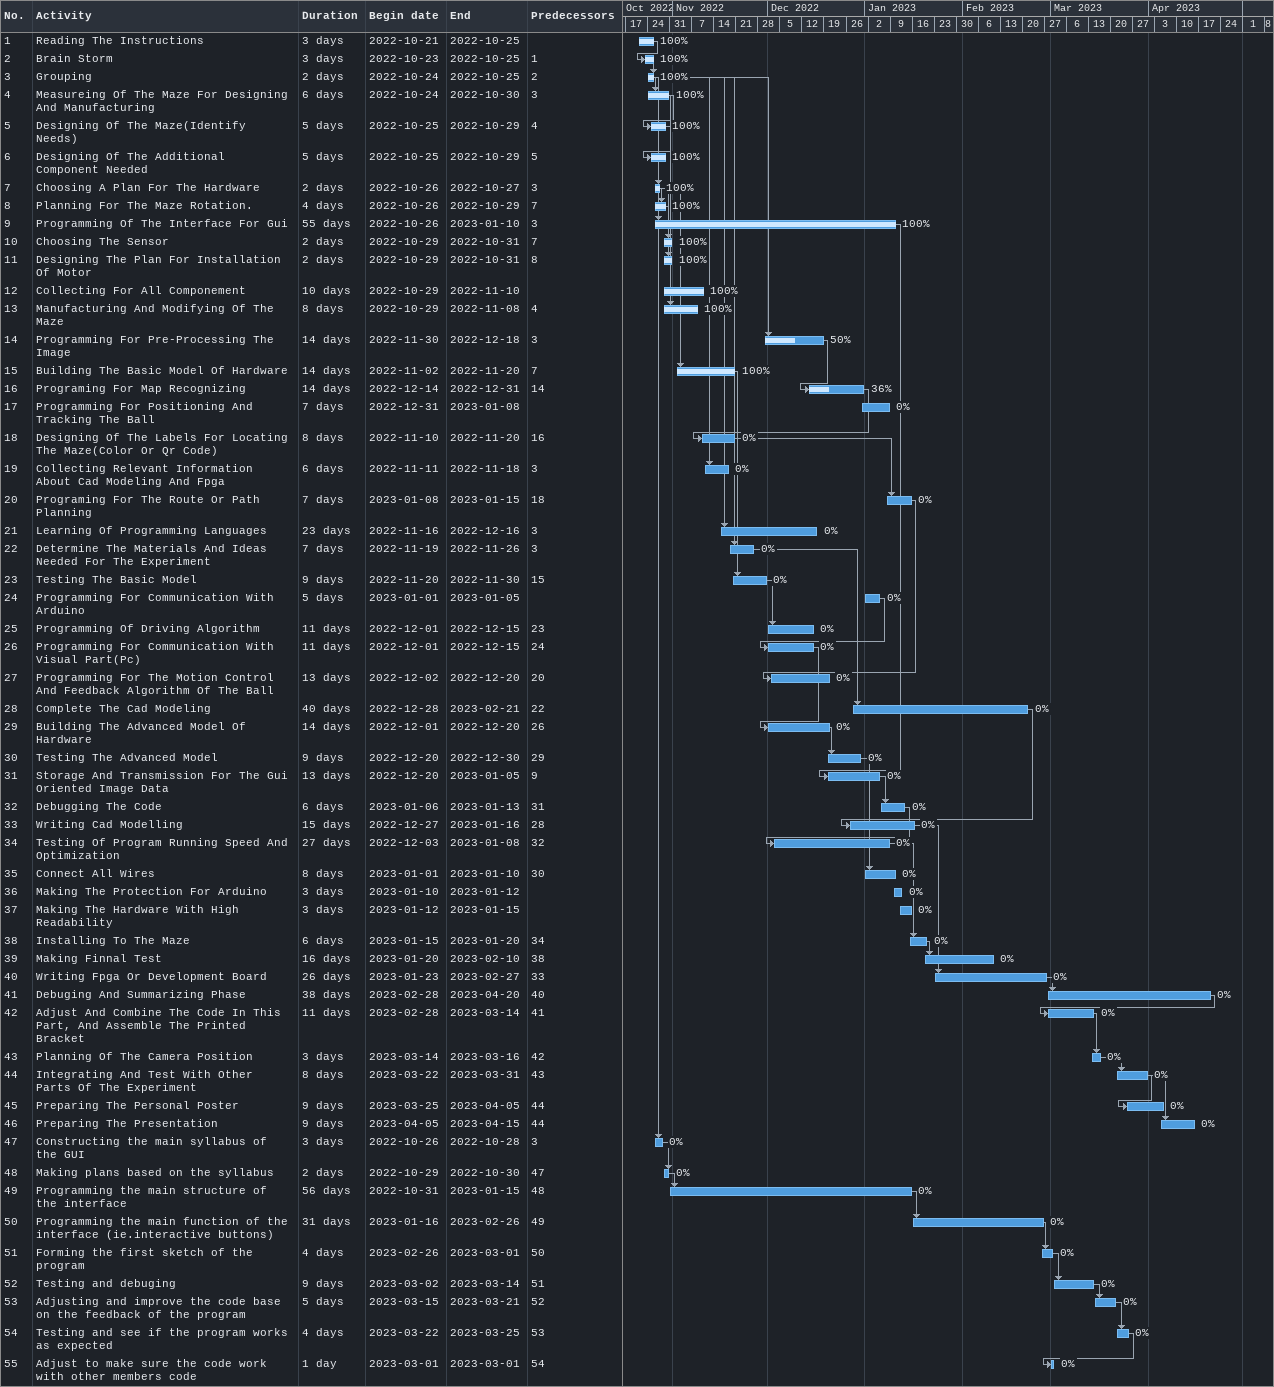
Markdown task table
| ID | Task | Duration | Start | Finish | Predecessors | % complete |
|---|---|---|---|---|---|---|
| 1 | Reading The Instructions | 3d | 2022-10-21 | 2022-10-25 |  | 100 |
| 2 | Brain Storm | 3d | 2022-10-23 | 2022-10-25 | 1 | 100 |
| 3 | Grouping | 2d | 2022-10-24 | 2022-10-25 | 2 | 100 |
| 4 | Measureing Of The Maze For Designing And Manufacturing | 6d | 2022-10-24 | 2022-10-30 | 3 | 100 |
| 5 | Designing Of The Maze(Identify Needs) | 5d | 2022-10-25 | 2022-10-29 | 4 | 100 |
| 6 | Designing Of The Additional Component Needed | 5d | 2022-10-25 | 2022-10-29 | 5 | 100 |
| 7 | Choosing A Plan For The Hardware | 2d | 2022-10-26 | 2022-10-27 | 3 | 100 |
| 8 | Planning For The Maze Rotation. | 4d | 2022-10-26 | 2022-10-29 | 7 | 100 |
| 9 | Programming Of The Interface For Gui | 55d | 2022-10-26 | 2023-01-10 | 3 | 100 |
| 10 | Choosing The Sensor | 2d | 2022-10-29 | 2022-10-31 | 7 | 100 |
| 11 | Designing The Plan For Installation Of Motor | 2d | 2022-10-29 | 2022-10-31 | 8 | 100 |
| 12 | Collecting For All Componement | 10d | 2022-10-29 | 2022-11-10 |  | 100 |
| 13 | Manufacturing And Modifying Of The Maze | 8d | 2022-10-29 | 2022-11-08 | 4 | 100 |
| 14 | Programming For Pre-Processing The Image | 14d | 2022-11-30 | 2022-12-18 | 3 | 50 |
| 15 | Building The Basic Model Of Hardware | 14d | 2022-11-02 | 2022-11-20 | 7 | 100 |
| 16 | Programing For Map Recognizing | 14d | 2022-12-14 | 2022-12-31 | 14 | 36 |
| 17 | Programming For Positioning And Tracking The Ball | 7d | 2022-12-31 | 2023-01-08 |  | 0 |
| 18 | Designing Of The Labels For Locating The Maze(Color Or Qr Code) | 8d | 2022-11-10 | 2022-11-20 | 16 | 0 |
| 19 | Collecting Relevant Information About Cad Modeling And Fpga | 6d | 2022-11-11 | 2022-11-18 | 3 | 0 |
| 20 | Programing For The Route Or Path Planning | 7d | 2023-01-08 | 2023-01-15 | 18 | 0 |
| 21 | Learning Of Programming Languages | 23d | 2022-11-16 | 2022-12-16 | 3 | 0 |
| 22 | Determine The Materials And Ideas Needed For The Experiment | 7d | 2022-11-19 | 2022-11-26 | 3 | 0 |
| 23 | Testing The Basic Model | 9d | 2022-11-20 | 2022-11-30 | 15 | 0 |
| 24 | Programming For Communication With Arduino | 5d | 2023-01-01 | 2023-01-05 |  | 0 |
| 25 | Programming Of Driving Algorithm | 11d | 2022-12-01 | 2022-12-15 | 23 | 0 |
| 26 | Programming For Communication With Visual Part(Pc) | 11d | 2022-12-01 | 2022-12-15 | 24 | 0 |
| 27 | Programming For The Motion Control And Feedback Algorithm Of The Ball | 13d | 2022-12-02 | 2022-12-20 | 20 | 0 |
| 28 | Complete The Cad Modeling | 40d | 2022-12-28 | 2023-02-21 | 22 | 0 |
| 29 | Building The Advanced Model Of Hardware | 14d | 2022-12-01 | 2022-12-20 | 26 | 0 |
| 30 | Testing The Advanced Model | 9d | 2022-12-20 | 2022-12-30 | 29 | 0 |
| 31 | Storage And Transmission For The Gui Oriented Image Data | 13d | 2022-12-20 | 2023-01-05 | 9 | 0 |
| 32 | Debugging The Code | 6d | 2023-01-06 | 2023-01-13 | 31 | 0 |
| 33 | Writing Cad Modelling | 15d | 2022-12-27 | 2023-01-16 | 28 | 0 |
| 34 | Testing Of Program Running Speed And Optimization | 27d | 2022-12-03 | 2023-01-08 | 32 | 0 |
| 35 | Connect All Wires | 8d | 2023-01-01 | 2023-01-10 | 30 | 0 |
| 36 | Making The Protection For Arduino | 3d | 2023-01-10 | 2023-01-12 |  | 0 |
| 37 | Making The Hardware With High Readability | 3d | 2023-01-12 | 2023-01-15 |  | 0 |
| 38 | Installing To The Maze | 6d | 2023-01-15 | 2023-01-20 | 34 | 0 |
| 39 | Making Finnal Test | 16d | 2023-01-20 | 2023-02-10 | 38 | 0 |
| 40 | Writing Fpga Or Development Board | 26d | 2023-01-23 | 2023-02-27 | 33 | 0 |
| 41 | Debuging And Summarizing Phase | 38d | 2023-02-28 | 2023-04-20 | 40 | 0 |
| 42 | Adjust And Combine The Code In This Part, And Assemble The Printed Bracket | 11d | 2023-02-28 | 2023-03-14 | 41 | 0 |
| 43 | Planning Of The Camera Position | 3d | 2023-03-14 | 2023-03-16 | 42 | 0 |
| 44 | Integrating And Test With Other Parts Of The Experiment | 8d | 2023-03-22 | 2023-03-31 | 43 | 0 |
| 45 | Preparing The Personal Poster | 9d | 2023-03-25 | 2023-04-05 | 44 | 0 |
| 46 | Preparing The Presentation | 9d | 2023-04-05 | 2023-04-15 | 44 | 0 |
| 47 | Constructing the main syllabus of the GUI | 3d | 2022-10-26 | 2022-10-28 | 3 | 0 |
| 48 | Making plans based on the syllabus | 2d | 2022-10-29 | 2022-10-30 | 47 | 0 |
| 49 | Programming the main structure of the interface | 56d | 2022-10-31 | 2023-01-15 | 48 | 0 |
| 50 | Programming the main function of the interface (ie.interactive buttons) | 31d | 2023-01-16 | 2023-02-26 | 49 | 0 |
| 51 | Forming the first sketch of the program | 4d | 2023-02-26 | 2023-03-01 | 50 | 0 |
| 52 | Testing and debuging | 9d | 2023-03-02 | 2023-03-14 | 51 | 0 |
| 53 | Adjusting and improve the code base on the feedback of the program | 5d | 2023-03-15 | 2023-03-21 | 52 | 0 |
| 54 | Testing and see if the program works as expected | 4d | 2023-03-22 | 2023-03-25 | 53 | 0 |
| 55 | Adjust to make sure the code work with other members code | 1d | 2023-03-01 | 2023-03-01 | 54 | 0 |
